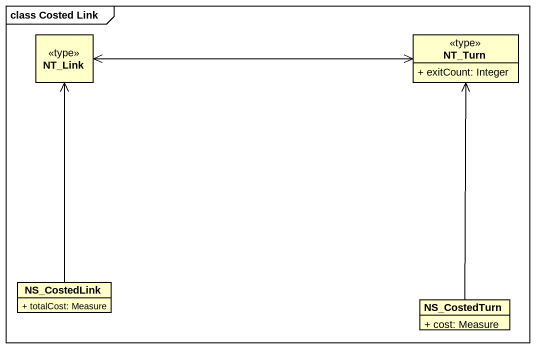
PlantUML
@startuml
mainframe class Costed Link
hide circle
hide empty members
skinparam classAttributeIconSize 0
class NT_Link <<type>>
class NT_Turn <<type>> {
  + exitCount: Integer
}
class NS_CostedLink {
  + totalCost: Measure
}
class NS_CostedTurn {
  + cost: Measure
}
NT_Link <-- NS_CostedLink
NT_Turn <-left-> NT_Link
NT_Turn <-left-> NT_Link
NT_Turn <-- NS_CostedTurn
@enduml
